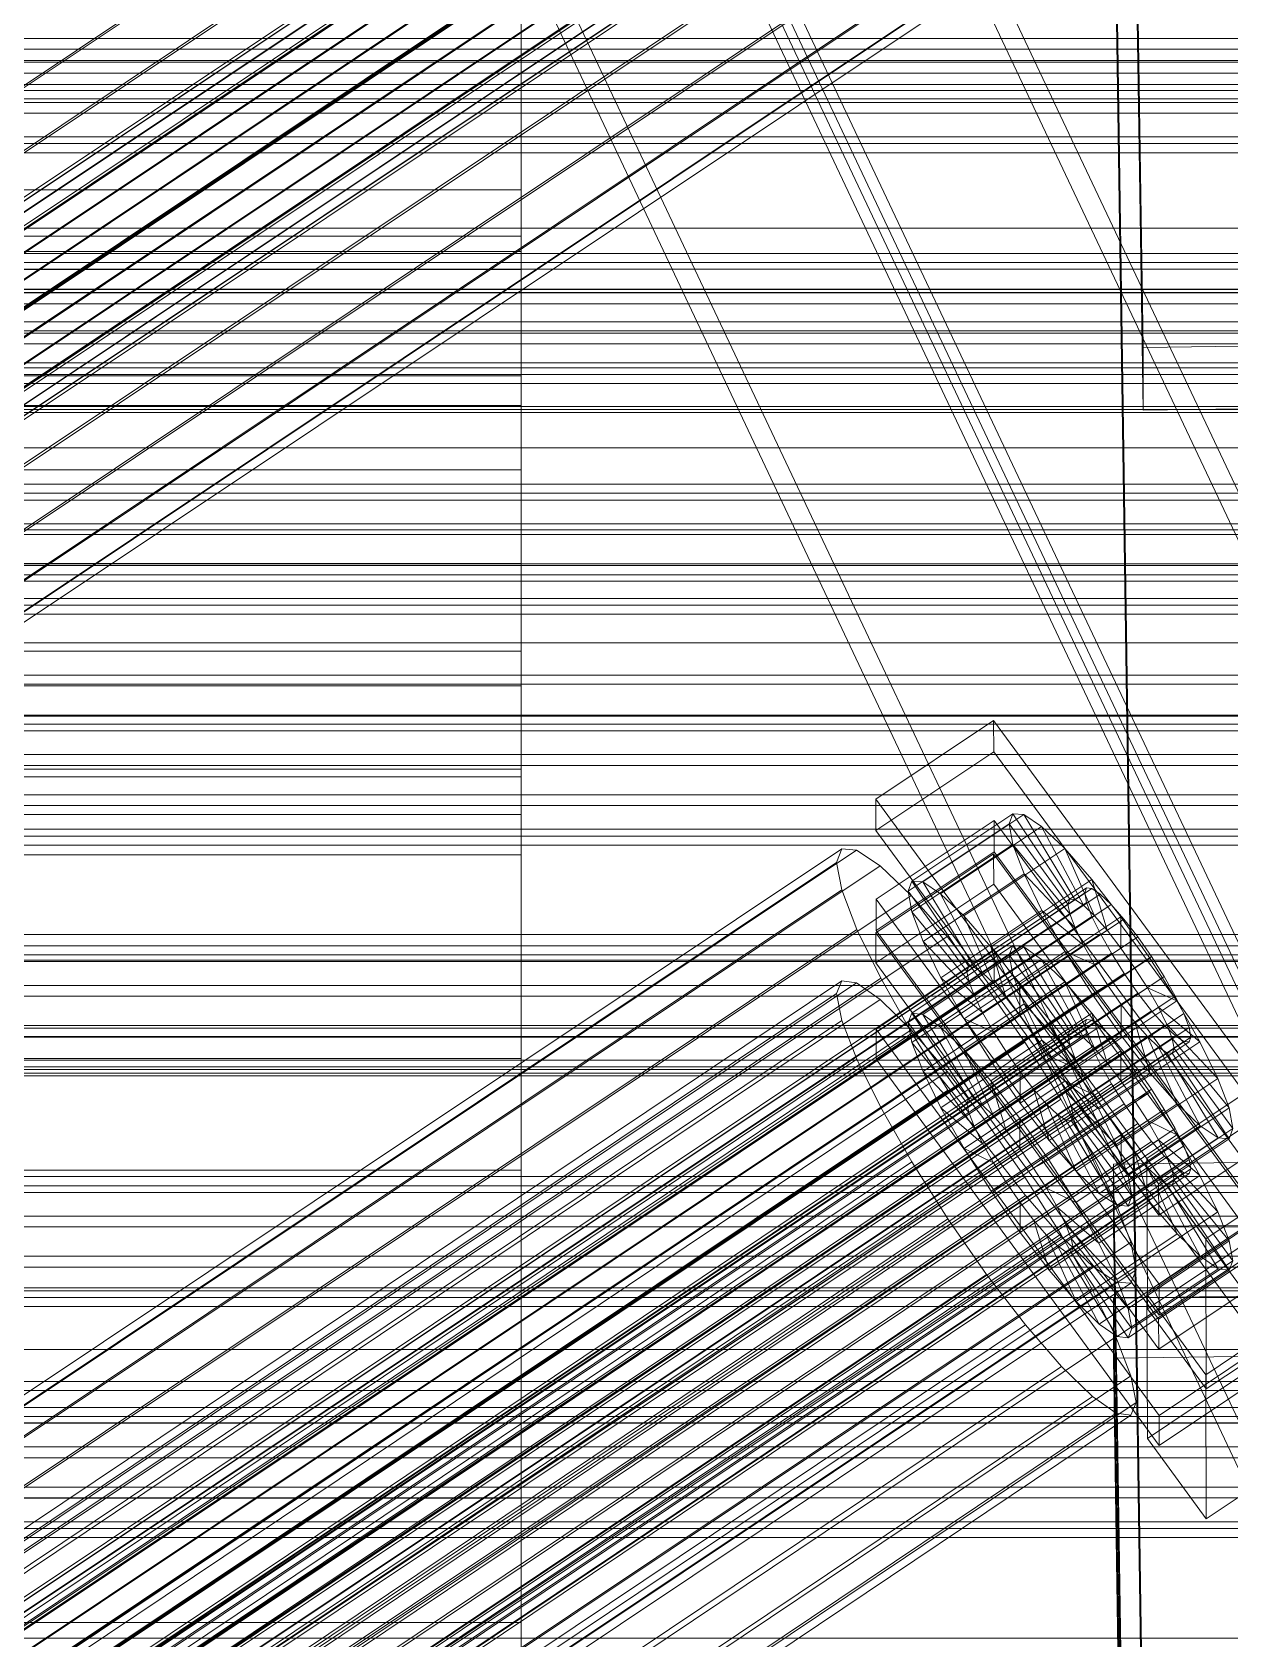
# Model space of a CAD drawing. Header units: millimetres. Extents: x -1970 to 59977, y -65068 to 6837.
# Drawn here: x 252.4 to 369, y -32766 to -32609.7 of the extents above; entities that cross this region are included whole.
import ezdxf

# ---------------------------------------------------------------- set-up
doc = ezdxf.new("R2010")
doc.units = ezdxf.units.MM
for name, color, linetype, lineweight in [('frontal_C01', 7, 'Continuous', 0), ('frontal_C02', 7, 'Continuous', 0), ('frontal_C03', 7, 'Continuous', 0), ('frontal_C03-dry', 7, 'Continuous', 0), ('frontal_tolva', 7, 'Continuous', 0)]:
    doc.layers.add(name, color=color, linetype=linetype, lineweight=lineweight)

msp = doc.modelspace()

# ---------------------------------------------------------------- linework, layer by layer
at = {"layer": 'frontal_C01'}
for p, q in [((360.514, -32640.376), (357.646, -32447.376)), ((360.514, -32646.464), (357.646, -32453.464)), ((141.218, -32699.409), (355.017, -32556.731)), ((141.731, -32699.45), (355.53, -32556.772)), ((141.045, -32699.879), (354.844, -32557.201)), ((141.224, -32700.827), (355.022, -32558.149)), ((142.549, -32699.998), (356.348, -32557.32)), ((143.617, -32701.017), (357.415, -32558.339)), ((153.641, -32680.457), (337.95, -32557.459)), ((141.742, -32702.189), (355.541, -32559.511)), ((144.861, -32702.436), (358.659, -32559.758)), ((142.565, -32703.872), (356.363, -32561.194)), ((359.995, -32561.482), (146.196, -32704.16)), ((148.35, -32683.766), (332.659, -32560.768)), ((157.152, -32684.464), (341.461, -32561.465)), ((143.635, -32705.761), (357.434, -32563.084)), ((147.533, -32706.07), (361.332, -32563.393)), ((144.881, -32707.728), (358.68, -32565.05)), ((148.779, -32708.037), (362.578, -32565.359)), ((150.672, -32688.516), (334.981, -32565.518)), ((345.231, -32566.33), (160.922, -32689.328)), ((146.218, -32709.639), (360.017, -32566.961)), ((149.85, -32709.927), (363.648, -32567.249)), ((147.554, -32711.362), (361.352, -32568.685)), ((150.672, -32711.61), (364.471, -32568.932)), ((148.798, -32712.782), (362.596, -32570.104)), ((151.191, -32712.972), (364.989, -32570.294)), ((153.694, -32693.848), (338.003, -32570.85)), ((149.865, -32713.801), (363.664, -32571.123)), ((150.683, -32714.349), (364.482, -32571.671)), ((151.196, -32714.39), (364.995, -32571.712)), ((151.369, -32713.92), (365.168, -32571.242)), ((164.693, -32694.72), (349.002, -32571.722)), ((157.211, -32699.399), (341.52, -32576.401)), ((168.21, -32700.271), (352.519, -32577.273)), ((160.982, -32704.791), (345.291, -32581.793)), ((171.232, -32705.603), (355.541, -32582.605)), ((360.514, -32776.614), (357.646, -32583.614)), ((164.752, -32709.655), (349.061, -32586.657)), ((173.554, -32710.353), (357.863, -32587.355)), ((360.514, -32782.702), (357.646, -32589.702)), ((168.263, -32713.662), (352.572, -32590.664)), ((175.016, -32714.197), (359.326, -32591.199)), ((300, -32592.444), (300, -32631.039)), ((171.275, -32716.537), (355.584, -32593.539)), ((175.521, -32716.873), (359.83, -32593.875)), ((173.584, -32718.084), (357.893, -32595.086)), ((175.032, -32718.199), (359.341, -32595.201)), ((300, -32643.122), (300, -32607.242)), ((300, -32631.039), (-300, -32631.039)), ((300, -32631.039), (300, -32661.381)), ((-425, -32634.686), (425, -32634.686)), ((378.512, -32640.133), (360.514, -32640.376)), ((360.514, -32640.376), (360.514, -32646.464)), ((300, -32643.122), (-300, -32643.122)), ((300, -32669.925), (300, -32643.122)), ((425, -32646.116), (-425, -32646.116)), ((360.514, -32646.464), (378.512, -32646.221)), ((425, -32650.148), (-425, -32650.148)), ((-425, -32661.579), (425, -32661.579)), ((300, -32661.381), (-300, -32661.381)), ((300, -32661.381), (300, -32681.404)), ((300, -32669.925), (-300, -32669.925)), ((300, -32685.826), (300, -32669.925)), ((334.501, -32684.326), (345.969, -32676.673)), ((345.969, -32676.673), (345.981, -32679.716)), ((345.969, -32676.673), (373.501, -32714.116)), ((345.981, -32679.716), (334.513, -32687.37)), ((373.513, -32717.16), (345.981, -32679.716)), ((300, -32681.404), (-300, -32681.404)), ((300, -32681.404), (300, -32689.741)), ((334.513, -32687.37), (334.501, -32684.326)), ((362.033, -32721.77), (334.501, -32684.326)), ((300, -32685.826), (-300, -32685.826)), ((300, -32689.741), (300, -32685.826)), ((334.539, -32694.066), (346.008, -32686.413)), ((337.64, -32693.291), (347.47, -32686.731)), ((338.005, -32692.3), (347.835, -32685.74)), ((339.088, -32692.386), (348.918, -32685.826)), ((346.008, -32686.413), (346.02, -32689.456)), ((346.008, -32686.413), (373.539, -32723.856)), ((347.835, -32685.74), (347.47, -32686.731)), ((347.47, -32686.731), (353.205, -32694.532)), ((347.47, -32686.731), (347.847, -32688.733)), ((348.918, -32685.826), (347.835, -32685.74)), ((347.835, -32685.74), (353.378, -32694.062)), ((350.645, -32686.983), (348.918, -32685.826)), ((348.918, -32685.826), (353.892, -32694.103)), ((334.513, -32687.37), (362.045, -32724.813)), ((340.816, -32693.543), (350.645, -32686.983)), ((352.899, -32689.134), (350.645, -32686.983)), ((350.645, -32686.983), (354.71, -32694.652)), ((300, -32689.741), (-300, -32689.741)), ((146.872, -32812.158), (331.181, -32689.16)), ((148.32, -32812.273), (332.629, -32689.275)), ((331.181, -32689.16), (330.692, -32690.486)), ((332.629, -32689.275), (331.181, -32689.16)), ((334.938, -32690.822), (332.629, -32689.275)), ((346.02, -32689.456), (334.551, -32697.11)), ((338.017, -32695.293), (347.847, -32688.733)), ((343.069, -32695.694), (352.899, -32689.134)), ((373.551, -32726.9), (346.02, -32689.456)), ((347.847, -32688.733), (353.384, -32695.48)), ((347.847, -32688.733), (348.941, -32691.609)), ((355.525, -32692.131), (352.899, -32689.134)), ((352.899, -32689.134), (355.777, -32695.67)), ((146.383, -32813.484), (330.692, -32690.486)), ((150.629, -32813.82), (334.938, -32690.822)), ((330.692, -32690.486), (331.197, -32693.162)), ((337.95, -32693.697), (334.938, -32690.822)), ((141.218, -32835.647), (355.017, -32692.969)), ((141.731, -32835.688), (355.53, -32693.01)), ((337.64, -32693.291), (338.005, -32692.3)), ((343.549, -32700.622), (338.005, -32692.3)), ((338.005, -32692.3), (339.088, -32692.386)), ((344.062, -32700.663), (339.088, -32692.386)), ((339.088, -32692.386), (340.816, -32693.543)), ((339.111, -32698.169), (348.941, -32691.609)), ((345.695, -32698.691), (355.525, -32692.131)), ((348.941, -32691.609), (353.902, -32696.843)), ((348.941, -32691.609), (350.678, -32695.162)), ((355.017, -32692.969), (354.844, -32693.439)), ((355.53, -32693.01), (355.017, -32692.969)), ((358.345, -32695.77), (355.525, -32692.131)), ((355.525, -32692.131), (357.021, -32697.09)), ((356.348, -32693.558), (355.53, -32693.01)), ((141.045, -32836.117), (354.844, -32693.439)), ((141.224, -32837.065), (355.022, -32694.387)), ((142.549, -32836.236), (356.348, -32693.558)), ((143.617, -32837.255), (357.415, -32694.577)), ((146.887, -32816.16), (331.197, -32693.162)), ((153.641, -32816.695), (337.95, -32693.697)), ((331.197, -32693.162), (332.659, -32697.006)), ((334.551, -32697.11), (334.539, -32694.066)), ((362.071, -32731.51), (334.539, -32694.066)), ((343.376, -32701.092), (337.64, -32693.291)), ((338.017, -32695.293), (337.64, -32693.291)), ((341.461, -32697.704), (337.95, -32693.697)), ((344.88, -32701.211), (340.816, -32693.543)), ((340.816, -32693.543), (343.069, -32695.694)), ((353.205, -32694.532), (343.376, -32701.092)), ((353.378, -32694.062), (343.549, -32700.622)), ((353.892, -32694.103), (344.062, -32700.663)), ((353.205, -32694.532), (353.378, -32694.062)), ((353.384, -32695.48), (353.205, -32694.532)), ((353.378, -32694.062), (353.892, -32694.103)), ((353.892, -32694.103), (354.71, -32694.652)), ((354.844, -32693.439), (355.022, -32694.387)), ((355.022, -32694.387), (355.541, -32695.749)), ((357.415, -32694.577), (356.348, -32693.558)), ((358.659, -32695.996), (357.415, -32694.577)), ((141.742, -32838.427), (355.541, -32695.749)), ((144.861, -32838.674), (358.659, -32695.996)), ((343.554, -32702.04), (338.017, -32695.293)), ((339.111, -32698.169), (338.017, -32695.293)), ((340.848, -32701.722), (350.678, -32695.162)), ((345.947, -32702.23), (343.069, -32695.694)), ((343.069, -32695.694), (345.695, -32698.691)), ((353.384, -32695.48), (343.554, -32702.04)), ((354.71, -32694.652), (344.88, -32701.211)), ((355.777, -32695.67), (345.947, -32702.23)), ((358.345, -32695.77), (348.515, -32702.33)), ((350.678, -32695.162), (354.725, -32698.526)), ((350.678, -32695.162), (352.938, -32699.151)), ((353.902, -32696.843), (353.384, -32695.48)), ((354.71, -32694.652), (355.777, -32695.67)), ((355.541, -32695.749), (356.363, -32697.432)), ((355.777, -32695.67), (357.021, -32697.09)), ((358.357, -32698.814), (358.345, -32695.77)), ((361.166, -32699.803), (358.345, -32695.77)), ((359.995, -32697.72), (358.659, -32695.996)), ((142.565, -32840.11), (356.363, -32697.432)), ((359.995, -32697.72), (146.196, -32840.398)), ((148.35, -32820.004), (332.659, -32697.006)), ((157.152, -32820.702), (341.461, -32697.704)), ((332.659, -32697.006), (334.981, -32701.756)), ((334.551, -32697.11), (362.083, -32734.553)), ((345.231, -32702.568), (341.461, -32697.704)), ((353.902, -32696.843), (344.073, -32703.402)), ((357.021, -32697.09), (347.191, -32703.65)), ((354.725, -32698.526), (353.902, -32696.843)), ((356.363, -32697.432), (357.434, -32699.322)), ((357.021, -32697.09), (358.357, -32698.814)), ((361.332, -32699.631), (359.995, -32697.72)), ((344.073, -32703.402), (339.111, -32698.169)), ((340.848, -32701.722), (339.111, -32698.169)), ((343.108, -32705.71), (352.938, -32699.151)), ((354.725, -32698.526), (344.895, -32705.086)), ((347.191, -32703.65), (345.695, -32698.691)), ((345.695, -32698.691), (348.515, -32702.33)), ((348.527, -32705.373), (358.357, -32698.814)), ((352.938, -32699.151), (355.796, -32700.415)), ((352.938, -32699.151), (355.569, -32703.303)), ((355.796, -32700.415), (354.725, -32698.526)), ((358.357, -32698.814), (359.693, -32700.724)), ((143.635, -32841.999), (357.434, -32699.322)), ((147.533, -32842.308), (361.332, -32699.631)), ((343.549, -32700.622), (343.376, -32701.092)), ((344.062, -32700.663), (343.549, -32700.622)), ((344.88, -32701.211), (344.062, -32700.663)), ((355.796, -32700.415), (345.966, -32706.975)), ((359.693, -32700.724), (349.863, -32707.284)), ((351.336, -32706.363), (361.166, -32699.803)), ((357.042, -32702.382), (355.796, -32700.415)), ((357.434, -32699.322), (358.68, -32701.289)), ((361.166, -32699.803), (359.693, -32700.724)), ((359.693, -32700.724), (360.939, -32702.691)), ((363.797, -32703.955), (361.166, -32699.803)), ((362.578, -32701.598), (361.332, -32699.631)), ((144.881, -32843.966), (358.68, -32701.289)), ((148.779, -32844.275), (362.578, -32701.598)), ((150.672, -32824.754), (334.981, -32701.756)), ((334.981, -32701.756), (338.003, -32707.088)), ((344.895, -32705.086), (340.848, -32701.722)), ((343.108, -32705.71), (340.848, -32701.722)), ((343.376, -32701.092), (343.554, -32702.04)), ((343.554, -32702.04), (344.073, -32703.402)), ((345.947, -32702.23), (344.88, -32701.211)), ((347.191, -32703.65), (345.947, -32702.23)), ((357.042, -32702.382), (347.212, -32708.942)), ((348.515, -32702.33), (348.527, -32705.373)), ((348.515, -32702.33), (351.336, -32706.363)), ((355.569, -32703.303), (357.042, -32702.382)), ((358.378, -32704.292), (357.042, -32702.382)), ((358.68, -32701.289), (360.017, -32703.199)), ((363.648, -32703.487), (362.578, -32701.598)), ((146.218, -32845.877), (360.017, -32703.199)), ((149.85, -32846.165), (363.648, -32703.487)), ((345.231, -32702.568), (160.922, -32825.566)), ((344.073, -32703.402), (344.895, -32705.086)), ((349.002, -32707.96), (345.231, -32702.568)), ((345.739, -32709.863), (355.569, -32703.303)), ((348.527, -32705.373), (347.191, -32703.65)), ((360.939, -32702.691), (351.109, -32709.251)), ((353.967, -32710.515), (363.797, -32703.955)), ((355.569, -32703.303), (358.39, -32707.336)), ((360.017, -32703.199), (361.352, -32704.923)), ((363.797, -32703.955), (360.939, -32702.691)), ((360.939, -32702.691), (362.01, -32704.58)), ((364.471, -32705.17), (363.648, -32703.487)), ((366.057, -32707.944), (363.797, -32703.955)), ((147.554, -32847.601), (361.352, -32704.923)), ((150.672, -32847.848), (364.471, -32705.17)), ((344.895, -32705.086), (345.966, -32706.975)), ((349.863, -32707.284), (348.527, -32705.373)), ((358.378, -32704.292), (348.548, -32710.852)), ((362.01, -32704.58), (352.18, -32711.14)), ((358.39, -32707.336), (358.378, -32704.292)), ((359.714, -32706.016), (358.378, -32704.292)), ((361.352, -32704.923), (362.596, -32706.342)), ((366.057, -32707.944), (362.01, -32704.58)), ((362.01, -32704.58), (362.833, -32706.263)), ((364.989, -32706.532), (364.471, -32705.17)), ((148.798, -32849.02), (362.596, -32706.342)), ((151.191, -32849.21), (364.989, -32706.532)), ((153.694, -32830.086), (338.003, -32707.088)), ((338.003, -32707.088), (341.52, -32712.639)), ((345.966, -32706.975), (343.108, -32705.71)), ((345.739, -32709.863), (343.108, -32705.71)), ((345.966, -32706.975), (347.212, -32708.942)), ((349.863, -32707.284), (351.336, -32706.363)), ((359.714, -32706.016), (349.884, -32712.576)), ((351.336, -32706.363), (353.967, -32710.515)), ((362.833, -32706.263), (353.003, -32712.823)), ((361.21, -32710.975), (359.714, -32706.016)), ((360.958, -32707.436), (359.714, -32706.016)), ((362.596, -32706.342), (363.664, -32707.361)), ((367.794, -32711.497), (362.833, -32706.263)), ((362.833, -32706.263), (363.351, -32707.625)), ((365.168, -32707.48), (364.989, -32706.532)), ((149.865, -32850.039), (363.664, -32707.361)), ((150.683, -32850.587), (364.482, -32707.909)), ((151.196, -32850.628), (364.995, -32707.95)), ((151.369, -32850.158), (365.168, -32707.48)), ((164.693, -32830.958), (349.002, -32707.96)), ((348.56, -32713.896), (358.39, -32707.336)), ((352.519, -32713.511), (349.002, -32707.96)), ((351.109, -32709.251), (349.863, -32707.284)), ((360.958, -32707.436), (351.128, -32713.996)), ((362.025, -32708.454), (352.196, -32715.014)), ((363.351, -32707.625), (353.521, -32714.185)), ((363.53, -32708.574), (353.7, -32715.134)), ((356.228, -32714.504), (366.057, -32707.944)), ((358.39, -32707.336), (361.21, -32710.975)), ((363.836, -32713.972), (360.958, -32707.436)), ((362.025, -32708.454), (360.958, -32707.436)), ((366.09, -32716.123), (362.025, -32708.454)), ((362.843, -32709.003), (362.025, -32708.454)), ((368.888, -32714.373), (363.351, -32707.625)), ((363.351, -32707.625), (363.53, -32708.574)), ((363.53, -32708.574), (363.357, -32709.043)), ((369.265, -32716.374), (363.53, -32708.574)), ((363.664, -32707.361), (364.482, -32707.909)), ((364.482, -32707.909), (364.995, -32707.95)), ((364.995, -32707.95), (365.168, -32707.48)), ((367.794, -32711.497), (366.057, -32707.944)), ((347.212, -32708.942), (345.739, -32709.863)), ((348.56, -32713.896), (345.739, -32709.863)), ((347.212, -32708.942), (348.548, -32710.852)), ((352.18, -32711.14), (351.109, -32709.251)), ((351.109, -32709.251), (353.967, -32710.515)), ((362.843, -32709.003), (353.014, -32715.563)), ((363.357, -32709.043), (353.527, -32715.603)), ((367.817, -32717.28), (362.843, -32709.003)), ((363.357, -32709.043), (362.843, -32709.003)), ((368.9, -32717.366), (363.357, -32709.043)), ((348.548, -32710.852), (348.56, -32713.896)), ((348.548, -32710.852), (349.884, -32712.576)), ((351.38, -32717.535), (361.21, -32710.975)), ((353.003, -32712.823), (352.18, -32711.14)), ((352.18, -32711.14), (356.228, -32714.504)), ((353.967, -32710.515), (356.228, -32714.504)), ((357.964, -32718.057), (367.794, -32711.497)), ((360.882, -32719.296), (372.35, -32711.643)), ((361.21, -32710.975), (363.836, -32713.972)), ((368.888, -32714.373), (367.794, -32711.497)), ((157.211, -32835.637), (341.52, -32712.639)), ((341.52, -32712.639), (345.291, -32718.031)), ((349.884, -32712.576), (351.38, -32717.535)), ((349.884, -32712.576), (351.128, -32713.996)), ((353.521, -32714.185), (353.003, -32712.823)), ((353.003, -32712.823), (357.964, -32718.057)), ((168.21, -32836.509), (352.519, -32713.511)), ((351.38, -32717.535), (348.56, -32713.896)), ((351.128, -32713.996), (354.006, -32720.532)), ((351.128, -32713.996), (352.196, -32715.014)), ((355.541, -32718.843), (352.519, -32713.511)), ((353.7, -32715.134), (353.521, -32714.185)), ((353.521, -32714.185), (359.058, -32720.932)), ((354.006, -32720.532), (363.836, -32713.972)), ((356.228, -32714.504), (357.964, -32718.057)), ((359.058, -32720.932), (368.888, -32714.373)), ((373.501, -32714.116), (362.033, -32721.77)), ((363.836, -32713.972), (366.09, -32716.123)), ((369.265, -32716.374), (368.888, -32714.373)), ((352.196, -32715.014), (356.26, -32722.683)), ((352.196, -32715.014), (353.014, -32715.563)), ((353.014, -32715.563), (357.987, -32723.84)), ((353.014, -32715.563), (353.527, -32715.603)), ((353.527, -32715.603), (353.7, -32715.134)), ((353.527, -32715.603), (359.07, -32723.926)), ((353.7, -32715.134), (359.436, -32722.934)), ((356.26, -32722.683), (366.09, -32716.123)), ((359.436, -32722.934), (369.265, -32716.374)), ((366.09, -32716.123), (367.817, -32717.28)), ((368.9, -32717.366), (369.265, -32716.374)), ((160.982, -32841.029), (345.291, -32718.031)), ((345.291, -32718.031), (349.061, -32722.895)), ((354.006, -32720.532), (351.38, -32717.535)), ((357.964, -32718.057), (359.058, -32720.932)), ((357.987, -32723.84), (367.817, -32717.28)), ((359.07, -32723.926), (368.9, -32717.366)), ((362.045, -32724.813), (373.513, -32717.16)), ((367.817, -32717.28), (368.9, -32717.366)), ((171.232, -32841.841), (355.541, -32718.843)), ((357.863, -32723.593), (355.541, -32718.843)), ((357.646, -32719.852), (375.644, -32719.609)), ((360.939, -32733.906), (360.882, -32719.296)), ((366.618, -32727.097), (360.882, -32719.296)), ((378.086, -32719.444), (366.618, -32727.097)), ((356.26, -32722.683), (354.006, -32720.532)), ((357.646, -32725.94), (357.646, -32719.852)), ((360.514, -32912.852), (357.646, -32719.852)), ((359.058, -32720.932), (359.436, -32722.934)), ((357.987, -32723.84), (356.26, -32722.683)), ((362.033, -32721.77), (362.045, -32724.813)), ((164.752, -32845.894), (349.061, -32722.895)), ((173.554, -32846.591), (357.863, -32723.593)), ((349.061, -32722.895), (352.572, -32726.902)), ((359.326, -32727.437), (357.863, -32723.593)), ((359.07, -32723.926), (357.987, -32723.84)), ((359.436, -32722.934), (359.07, -32723.926)), ((373.539, -32723.856), (362.071, -32731.51)), ((375.644, -32725.697), (357.646, -32725.94)), ((168.263, -32849.9), (352.572, -32726.902)), ((175.016, -32850.435), (359.326, -32727.437)), ((352.572, -32726.902), (355.584, -32729.777)), ((360.514, -32918.94), (357.646, -32725.94)), ((359.83, -32730.113), (359.326, -32727.437)), ((372.408, -32726.253), (360.939, -32733.906)), ((362.083, -32734.553), (373.551, -32726.9)), ((366.618, -32727.097), (366.675, -32741.707)), ((171.275, -32852.775), (355.584, -32729.777)), ((175.521, -32853.112), (359.83, -32730.113)), ((355.584, -32729.777), (357.893, -32731.324)), ((359.341, -32731.439), (359.83, -32730.113)), ((173.584, -32854.323), (357.893, -32731.324)), ((175.032, -32854.437), (359.341, -32731.439)), ((357.893, -32731.324), (359.341, -32731.439)), ((362.071, -32731.51), (362.083, -32734.553)), ((360.939, -32733.906), (366.675, -32741.707)), ((366.675, -32741.707), (378.143, -32734.054))]:
    msp.add_line(p, q, dxfattribs=at)
at = {"layer": 'frontal_C02'}
for p, q in [((299.114, -32504.801), (439.114, -32801.266)), ((439.114, -32805.942), (299.114, -32509.477)), ((420.886, -32809.138), (280.886, -32512.674)), ((420.886, -32813.814), (280.886, -32517.35)), ((299.114, -32548.641), (439.114, -32845.106)), ((439.114, -32849.782), (299.114, -32553.317)), ((420.886, -32852.978), (280.886, -32556.513)), ((420.886, -32857.654), (280.886, -32561.19)), ((300, -32625.048), (-300, -32625.048)), ((300, -32632.799), (300, -32625.048)), ((300, -32625.048), (300, -32629.557)), ((300, -32629.557), (-300, -32629.557)), ((300, -32629.557), (300, -32646.018)), ((300, -32632.799), (-300, -32632.799)), ((300, -32652.28), (300, -32632.799)), ((300, -32646.018), (-300, -32646.018)), ((300, -32646.018), (300, -32673.309)), ((300, -32652.28), (-300, -32652.28)), ((300, -32682.165), (300, -32652.28)), ((300, -32673.309), (-300, -32673.309)), ((300, -32673.309), (300, -32709.571)), ((300, -32682.165), (-300, -32682.165)), ((300, -32720.417), (300, -32682.165)), ((334.501, -32697.346), (345.969, -32689.662)), ((345.969, -32689.662), (345.981, -32692.585)), ((345.969, -32689.662), (373.501, -32727.255)), ((345.981, -32692.585), (334.513, -32700.269)), ((373.513, -32730.178), (345.981, -32692.585)), ((334.513, -32700.269), (334.501, -32697.346)), ((362.033, -32734.939), (334.501, -32697.346)), ((334.539, -32706.698), (346.008, -32699.015)), ((338.005, -32705.137), (347.835, -32698.551)), ((339.088, -32705.284), (348.918, -32698.699)), ((346.008, -32699.015), (346.02, -32701.938)), ((346.008, -32699.015), (373.539, -32736.608)), ((347.835, -32698.551), (347.47, -32699.482)), ((348.918, -32698.699), (347.835, -32698.551)), ((347.835, -32698.551), (353.378, -32706.873)), ((350.645, -32699.913), (348.918, -32698.699)), ((348.918, -32698.699), (353.892, -32706.943)), ((334.513, -32700.269), (362.045, -32737.861)), ((337.64, -32706.067), (347.47, -32699.482)), ((340.816, -32706.499), (350.645, -32699.913)), ((347.47, -32699.482), (353.205, -32707.313)), ((347.47, -32699.482), (347.847, -32701.426)), ((352.899, -32702.113), (350.645, -32699.913)), ((350.645, -32699.913), (354.71, -32707.518)), ((146.872, -32825.491), (331.181, -32702.007)), ((148.32, -32825.688), (332.629, -32702.204)), ((331.181, -32702.007), (330.692, -32703.25)), ((332.629, -32702.204), (331.181, -32702.007)), ((334.938, -32703.827), (332.629, -32702.204)), ((346.02, -32701.938), (334.551, -32709.621)), ((338.017, -32708.012), (347.847, -32701.426)), ((343.069, -32708.699), (352.899, -32702.113)), ((373.551, -32739.53), (346.02, -32701.938)), ((347.847, -32701.426), (353.384, -32708.234)), ((347.847, -32701.426), (348.941, -32704.252)), ((355.525, -32705.147), (352.899, -32702.113)), ((352.899, -32702.113), (355.777, -32708.56)), ((146.383, -32826.734), (330.692, -32703.25)), ((150.629, -32827.311), (334.938, -32703.827)), ((330.692, -32703.25), (331.197, -32705.849)), ((337.95, -32706.768), (334.938, -32703.827)), ((337.64, -32706.067), (338.005, -32705.137)), ((343.549, -32713.459), (338.005, -32705.137)), ((338.005, -32705.137), (339.088, -32705.284)), ((344.062, -32713.528), (339.088, -32705.284)), ((339.088, -32705.284), (340.816, -32706.499)), ((339.111, -32710.837), (348.941, -32704.252)), ((345.695, -32711.733), (355.525, -32705.147)), ((348.941, -32704.252), (353.902, -32709.573)), ((348.941, -32704.252), (350.678, -32707.767)), ((358.345, -32708.809), (355.525, -32705.147)), ((355.525, -32705.147), (357.021, -32709.997)), ((141.045, -32849.457), (354.844, -32706.216)), ((141.218, -32849.017), (355.017, -32705.775)), ((141.731, -32849.086), (355.53, -32705.845)), ((142.549, -32849.662), (356.348, -32706.42)), ((146.887, -32829.333), (331.197, -32705.849)), ((153.641, -32830.252), (337.95, -32706.768)), ((331.197, -32705.849), (332.659, -32709.627)), ((334.551, -32709.621), (334.539, -32706.698)), ((362.071, -32744.291), (334.539, -32706.698)), ((343.376, -32713.899), (337.64, -32706.067)), ((338.017, -32708.012), (337.64, -32706.067)), ((341.461, -32710.824), (337.95, -32706.768)), ((344.88, -32714.104), (340.816, -32706.499)), ((340.816, -32706.499), (343.069, -32708.699)), ((353.378, -32706.873), (343.549, -32713.459)), ((353.892, -32706.943), (344.062, -32713.528)), ((353.205, -32707.313), (353.378, -32706.873)), ((353.378, -32706.873), (353.892, -32706.943)), ((353.892, -32706.943), (354.71, -32707.518)), ((355.017, -32705.775), (354.844, -32706.216)), ((354.844, -32706.216), (355.022, -32707.137)), ((355.53, -32705.845), (355.017, -32705.775)), ((356.348, -32706.42), (355.53, -32705.845)), ((357.415, -32707.462), (356.348, -32706.42)), ((141.224, -32850.378), (355.022, -32707.137)), ((141.742, -32851.717), (355.541, -32708.475)), ((143.617, -32850.704), (357.415, -32707.462)), ((343.554, -32714.82), (338.017, -32708.012)), ((339.111, -32710.837), (338.017, -32708.012)), ((340.848, -32714.352), (350.678, -32707.767)), ((353.205, -32707.313), (343.376, -32713.899)), ((353.384, -32708.234), (343.554, -32714.82)), ((354.71, -32707.518), (344.88, -32714.104)), ((355.777, -32708.56), (345.947, -32715.146)), ((350.678, -32707.767), (354.725, -32711.238)), ((350.678, -32707.767), (352.938, -32711.731)), ((353.384, -32708.234), (353.205, -32707.313)), ((353.902, -32709.573), (353.384, -32708.234)), ((354.71, -32707.518), (355.777, -32708.56)), ((355.022, -32707.137), (355.541, -32708.475)), ((355.541, -32708.475), (356.363, -32710.14)), ((355.777, -32708.56), (357.021, -32709.997)), ((358.659, -32708.899), (357.415, -32707.462)), ((300, -32709.571), (-300, -32709.571)), ((142.565, -32853.382), (356.363, -32710.14)), ((144.861, -32852.141), (358.659, -32708.899)), ((148.35, -32833.111), (332.659, -32709.627)), ((300, -32709.571), (300, -32752.331)), ((332.659, -32709.627), (334.981, -32714.326)), ((334.551, -32709.621), (362.083, -32747.214)), ((345.947, -32715.146), (343.069, -32708.699)), ((343.069, -32708.699), (345.695, -32711.733)), ((353.902, -32709.573), (344.073, -32716.159)), ((357.021, -32709.997), (347.191, -32716.583)), ((358.345, -32708.809), (348.515, -32715.395)), ((354.725, -32711.238), (353.902, -32709.573)), ((356.363, -32710.14), (357.434, -32712.018)), ((357.021, -32709.997), (358.357, -32711.732)), ((358.357, -32711.732), (358.345, -32708.809)), ((361.166, -32712.85), (358.345, -32708.809)), ((359.995, -32710.634), (358.659, -32708.899)), ((359.995, -32710.634), (146.196, -32853.875)), ((157.152, -32834.308), (341.461, -32710.824)), ((344.073, -32716.159), (339.111, -32710.837)), ((340.848, -32714.352), (339.111, -32710.837)), ((345.231, -32715.72), (341.461, -32710.824)), ((343.108, -32718.317), (352.938, -32711.731)), ((354.725, -32711.238), (344.895, -32717.824)), ((347.191, -32716.583), (345.695, -32711.733)), ((345.695, -32711.733), (348.515, -32715.395)), ((348.527, -32718.317), (358.357, -32711.732)), ((352.938, -32711.731), (355.796, -32713.116)), ((352.938, -32711.731), (355.569, -32715.875)), ((355.796, -32713.116), (354.725, -32711.238)), ((358.357, -32711.732), (359.693, -32713.646)), ((361.332, -32712.548), (359.995, -32710.634)), ((143.635, -32855.26), (357.434, -32712.018)), ((147.533, -32855.789), (361.332, -32712.548)), ((355.796, -32713.116), (345.966, -32719.702)), ((351.336, -32719.435), (361.166, -32712.85)), ((357.042, -32715.078), (355.796, -32713.116)), ((357.434, -32712.018), (358.68, -32713.981)), ((361.166, -32712.85), (359.693, -32713.646)), ((363.797, -32716.993), (361.166, -32712.85)), ((362.578, -32714.511), (361.332, -32712.548)), ((144.881, -32857.222), (358.68, -32713.981)), ((148.779, -32857.752), (362.578, -32714.511)), ((150.672, -32837.81), (334.981, -32714.326)), ((334.981, -32714.326), (338.003, -32719.626)), ((344.895, -32717.824), (340.848, -32714.352)), ((343.108, -32718.317), (340.848, -32714.352)), ((343.549, -32713.459), (343.376, -32713.899)), ((343.376, -32713.899), (343.554, -32714.82)), ((344.062, -32713.528), (343.549, -32713.459)), ((343.554, -32714.82), (344.073, -32716.159)), ((344.88, -32714.104), (344.062, -32713.528)), ((345.947, -32715.146), (344.88, -32714.104)), ((359.693, -32713.646), (349.863, -32720.231)), ((358.68, -32713.981), (360.017, -32715.895)), ((359.693, -32713.646), (360.939, -32715.608)), ((363.648, -32716.389), (362.578, -32714.511)), ((146.218, -32859.136), (360.017, -32715.895)), ((149.85, -32859.63), (363.648, -32716.389)), ((345.231, -32715.72), (160.922, -32839.204)), ((344.073, -32716.159), (344.895, -32717.824)), ((349.002, -32721.121), (345.231, -32715.72)), ((345.739, -32722.46), (355.569, -32715.875)), ((347.191, -32716.583), (345.947, -32715.146)), ((357.042, -32715.078), (347.212, -32721.664)), ((348.515, -32715.395), (348.527, -32718.317)), ((348.515, -32715.395), (351.336, -32719.435)), ((360.939, -32715.608), (351.109, -32722.194)), ((355.569, -32715.875), (357.042, -32715.078)), ((355.569, -32715.875), (358.39, -32719.915)), ((358.378, -32716.992), (357.042, -32715.078)), ((360.017, -32715.895), (361.352, -32717.63)), ((363.797, -32716.993), (360.939, -32715.608)), ((360.939, -32715.608), (362.01, -32717.486)), ((364.471, -32718.054), (363.648, -32716.389)), ((147.554, -32860.871), (361.352, -32717.63)), ((150.672, -32861.295), (364.471, -32718.054)), ((344.895, -32717.824), (345.966, -32719.702)), ((348.527, -32718.317), (347.191, -32716.583)), ((358.378, -32716.992), (348.548, -32723.578)), ((362.01, -32717.486), (352.18, -32724.072)), ((353.967, -32723.579), (363.797, -32716.993)), ((358.39, -32719.915), (358.378, -32716.992)), ((359.714, -32718.727), (358.378, -32716.992)), ((361.352, -32717.63), (362.596, -32719.067)), ((366.057, -32720.958), (362.01, -32717.486)), ((362.01, -32717.486), (362.833, -32719.151)), ((366.057, -32720.958), (363.797, -32716.993)), ((364.989, -32719.392), (364.471, -32718.054)), ((148.798, -32862.308), (362.596, -32719.067)), ((151.191, -32862.634), (364.989, -32719.392)), ((153.694, -32843.11), (338.003, -32719.626)), ((338.003, -32719.626), (341.52, -32725.165)), ((345.966, -32719.702), (343.108, -32718.317)), ((345.739, -32722.46), (343.108, -32718.317)), ((349.863, -32720.231), (348.527, -32718.317)), ((349.863, -32720.231), (351.336, -32719.435)), ((359.714, -32718.727), (349.884, -32725.313)), ((351.336, -32719.435), (353.967, -32723.579)), ((362.833, -32719.151), (353.003, -32725.737)), ((361.21, -32723.577), (359.714, -32718.727)), ((360.958, -32720.164), (359.714, -32718.727)), ((362.596, -32719.067), (363.664, -32720.109)), ((367.794, -32724.472), (362.833, -32719.151)), ((362.833, -32719.151), (363.351, -32720.49)), ((365.168, -32720.313), (364.989, -32719.392)), ((300, -32720.417), (-300, -32720.417)), ((149.865, -32863.35), (363.664, -32720.109)), ((150.683, -32863.925), (364.482, -32720.684)), ((151.196, -32863.995), (364.995, -32720.754)), ((151.369, -32863.555), (365.168, -32720.313)), ((164.693, -32844.605), (349.002, -32721.121)), ((300, -32764.429), (300, -32720.417)), ((345.966, -32719.702), (347.212, -32721.664)), ((348.56, -32726.501), (358.39, -32719.915)), ((352.519, -32726.661), (349.002, -32721.121)), ((351.109, -32722.194), (349.863, -32720.231)), ((360.958, -32720.164), (351.128, -32726.75)), ((363.351, -32720.49), (353.521, -32727.076)), ((356.228, -32727.543), (366.057, -32720.958)), ((358.39, -32719.915), (361.21, -32723.577)), ((363.836, -32726.611), (360.958, -32720.164)), ((362.025, -32721.206), (360.958, -32720.164)), ((368.888, -32727.298), (363.351, -32720.49)), ((363.351, -32720.49), (363.53, -32721.411)), ((363.664, -32720.109), (364.482, -32720.684)), ((364.482, -32720.684), (364.995, -32720.754)), ((364.995, -32720.754), (365.168, -32720.313)), ((367.794, -32724.472), (366.057, -32720.958)), ((347.212, -32721.664), (345.739, -32722.46)), ((348.56, -32726.501), (345.739, -32722.46)), ((347.212, -32721.664), (348.548, -32723.578)), ((352.18, -32724.072), (351.109, -32722.194)), ((351.109, -32722.194), (353.967, -32723.579)), ((362.025, -32721.206), (352.196, -32727.792)), ((362.843, -32721.782), (353.014, -32728.367)), ((363.357, -32721.851), (353.527, -32728.437)), ((363.53, -32721.411), (353.7, -32727.997)), ((366.09, -32728.811), (362.025, -32721.206)), ((362.843, -32721.782), (362.025, -32721.206)), ((367.817, -32730.026), (362.843, -32721.782)), ((363.357, -32721.851), (362.843, -32721.782)), ((363.53, -32721.411), (363.357, -32721.851)), ((368.9, -32730.173), (363.357, -32721.851)), ((369.265, -32729.243), (363.53, -32721.411)), ((348.548, -32723.578), (348.56, -32726.501)), ((348.548, -32723.578), (349.884, -32725.313)), ((351.38, -32730.163), (361.21, -32723.577)), ((353.003, -32725.737), (352.18, -32724.072)), ((352.18, -32724.072), (356.228, -32727.543)), ((353.967, -32723.579), (356.228, -32727.543)), ((361.21, -32723.577), (363.836, -32726.611)), ((157.211, -32848.649), (341.52, -32725.165)), ((341.52, -32725.165), (345.291, -32730.567)), ((349.884, -32725.313), (351.38, -32730.163)), ((349.884, -32725.313), (351.128, -32726.75)), ((353.521, -32727.076), (353.003, -32725.737)), ((353.003, -32725.737), (357.964, -32731.058)), ((357.964, -32731.058), (367.794, -32724.472)), ((360.882, -32732.496), (372.35, -32724.812)), ((368.888, -32727.298), (367.794, -32724.472)), ((168.21, -32850.145), (352.519, -32726.661)), ((351.38, -32730.163), (348.56, -32726.501)), ((351.128, -32726.75), (354.006, -32733.197)), ((351.128, -32726.75), (352.196, -32727.792)), ((355.541, -32731.96), (352.519, -32726.661)), ((353.7, -32727.997), (353.521, -32727.076)), ((353.521, -32727.076), (359.058, -32733.884)), ((354.006, -32733.197), (363.836, -32726.611)), ((359.058, -32733.884), (368.888, -32727.298)), ((373.501, -32727.255), (362.033, -32734.939)), ((363.836, -32726.611), (366.09, -32728.811)), ((369.265, -32729.243), (368.888, -32727.298)), ((352.196, -32727.792), (356.26, -32735.397)), ((352.196, -32727.792), (353.014, -32728.367)), ((353.014, -32728.367), (357.987, -32736.611)), ((353.014, -32728.367), (353.527, -32728.437)), ((353.527, -32728.437), (353.7, -32727.997)), ((353.527, -32728.437), (359.07, -32736.759)), ((353.7, -32727.997), (359.436, -32735.828)), ((356.228, -32727.543), (357.964, -32731.058)), ((356.26, -32735.397), (366.09, -32728.811)), ((366.09, -32728.811), (367.817, -32730.026)), ((160.982, -32854.051), (345.291, -32730.567)), ((345.291, -32730.567), (349.061, -32735.462)), ((354.006, -32733.197), (351.38, -32730.163)), ((357.987, -32736.611), (367.817, -32730.026)), ((359.07, -32736.759), (368.9, -32730.173)), ((359.436, -32735.828), (369.265, -32729.243)), ((362.045, -32737.861), (373.513, -32730.178)), ((367.817, -32730.026), (368.9, -32730.173)), ((368.9, -32730.173), (369.265, -32729.243)), ((171.232, -32855.444), (355.541, -32731.96)), ((357.863, -32736.659), (355.541, -32731.96)), ((357.964, -32731.058), (359.058, -32733.884)), ((356.26, -32735.397), (354.006, -32733.197)), ((357.646, -32732.867), (375.644, -32732.624)), ((357.646, -32738.713), (357.646, -32732.867)), ((360.514, -32926.634), (357.646, -32732.867)), ((360.939, -32746.524), (360.882, -32732.496)), ((366.618, -32740.327), (360.882, -32732.496)), ((378.086, -32732.644), (366.618, -32740.327)), ((359.058, -32733.884), (359.436, -32735.828)), ((362.033, -32734.939), (362.045, -32737.861)), ((164.752, -32858.946), (349.061, -32735.462)), ((173.554, -32860.143), (357.863, -32736.659)), ((349.061, -32735.462), (352.572, -32739.519)), ((357.987, -32736.611), (356.26, -32735.397)), ((359.326, -32740.437), (357.863, -32736.659)), ((359.07, -32736.759), (357.987, -32736.611)), ((359.436, -32735.828), (359.07, -32736.759)), ((373.539, -32736.608), (362.071, -32744.291)), ((168.263, -32863.003), (352.572, -32739.519)), ((352.572, -32739.519), (355.584, -32742.459)), ((375.644, -32738.469), (357.646, -32738.713)), ((360.514, -32932.48), (357.646, -32738.713)), ((372.408, -32738.841), (360.939, -32746.524)), ((362.083, -32747.214), (373.551, -32739.53)), ((175.016, -32863.921), (359.326, -32740.437)), ((359.83, -32743.036), (359.326, -32740.437)), ((366.618, -32740.327), (366.675, -32754.356)), ((171.275, -32865.943), (355.584, -32742.459)), ((175.521, -32866.52), (359.83, -32743.036)), ((355.584, -32742.459), (357.893, -32744.083)), ((359.341, -32744.28), (359.83, -32743.036)), ((173.584, -32867.567), (357.893, -32744.083)), ((175.032, -32867.764), (359.341, -32744.28)), ((357.893, -32744.083), (359.341, -32744.28)), ((362.071, -32744.291), (362.083, -32747.214)), ((360.939, -32746.524), (366.675, -32754.356)), ((366.675, -32754.356), (378.143, -32746.673)), ((-300, -32752.331), (300, -32752.331)), ((300, -32752.331), (300, -32798.677)), ((300, -32764.429), (-300, -32764.429)), ((300, -32811.201), (300, -32764.429))]:
    msp.add_line(p, q, dxfattribs=at)
at = {"layer": 'frontal_C03'}
for p, q in [((1250, -32610.305), (-1250, -32610.305)), ((-1250, -32611.334), (1250, -32611.334)), ((-1250, -32612.463), (1250, -32612.463)), ((1250, -32612.613), (-1250, -32612.613)), ((-1250, -32613.67), (1250, -32613.67)), ((-1250, -32614.801), (1250, -32614.801)), ((-1250, -32615.386), (1250, -32615.386)), ((-1250, -32616.183), (1250, -32616.183)), ((1250, -32616.522), (-1250, -32616.522)), ((1250, -32617.579), (-1250, -32617.579)), ((1250, -32619.887), (-1250, -32619.887)), ((1250, -32620.54), (-1250, -32620.54)), ((1250, -32621.422), (-1250, -32621.422)), ((1250, -32631.228), (-1250, -32631.228)), ((1250, -32632.109), (-1250, -32632.109)), ((1250, -32632.763), (-1250, -32632.763)), ((-1500, -32635.017), (1500, -32635.017)), ((1250, -32635.07), (-1250, -32635.07)), ((-1250, -32636.128), (1250, -32636.128)), ((1250, -32638.98), (-1250, -32638.98)), ((1250, -32640.037), (-1250, -32640.037)), ((1250, -32642.345), (-1250, -32642.345)), ((1250, -32642.998), (-1250, -32642.998)), ((1250, -32643.879), (-1250, -32643.879)), ((1500, -32646.426), (-1500, -32646.426)), ((1500, -32646.711), (-1500, -32646.711)), ((1250, -32653.686), (-1250, -32653.686)), ((1250, -32654.567), (-1250, -32654.567)), ((1250, -32655.221), (-1250, -32655.221)), ((-1500, -32658.119), (1500, -32658.119)), ((1250, -32657.528), (-1250, -32657.528)), ((-1250, -32658.585), (1250, -32658.585)), ((1250, -32661.437), (-1250, -32661.437)), ((1250, -32662.495), (-1250, -32662.495)), ((1250, -32664.802), (-1250, -32664.802)), ((1250, -32665.456), (-1250, -32665.456)), ((1250, -32666.337), (-1250, -32666.337)), ((1250, -32676.143), (-1250, -32676.143)), ((1250, -32677.025), (-1250, -32677.025)), ((1250, -32677.678), (-1250, -32677.678)), ((1250, -32679.986), (-1250, -32679.986)), ((-1250, -32681.043), (1250, -32681.043)), ((1250, -32683.895), (-1250, -32683.895)), ((1250, -32684.952), (-1250, -32684.952)), ((1250, -32687.26), (-1250, -32687.26)), ((1250, -32687.913), (-1250, -32687.913)), ((1250, -32688.795), (-1250, -32688.795)), ((1250, -32698.601), (-1250, -32698.601)), ((1250, -32699.482), (-1250, -32699.482)), ((1250, -32700.136), (-1250, -32700.136)), ((1250, -32702.443), (-1250, -32702.443)), ((-1250, -32703.501), (1250, -32703.501)), ((1250, -32706.353), (-1250, -32706.353)), ((1250, -32707.41), (-1250, -32707.41)), ((1250, -32709.717), (-1250, -32709.717)), ((1250, -32710.371), (-1250, -32710.371)), ((1250, -32711.252), (-1250, -32711.252)), ((1250, -32721.059), (-1250, -32721.059)), ((1250, -32721.94), (-1250, -32721.94)), ((1250, -32722.593), (-1250, -32722.593)), ((1250, -32724.901), (-1250, -32724.901)), ((-1250, -32725.958), (1250, -32725.958)), ((1250, -32728.81), (-1250, -32728.81)), ((1250, -32729.868), (-1250, -32729.868)), ((1250, -32732.175), (-1250, -32732.175)), ((1250, -32732.828), (-1250, -32732.828)), ((1250, -32733.71), (-1250, -32733.71)), ((1250, -32743.516), (-1250, -32743.516)), ((1250, -32744.398), (-1250, -32744.398)), ((1250, -32745.051), (-1250, -32745.051)), ((1250, -32747.358), (-1250, -32747.358)), ((-1250, -32748.416), (1250, -32748.416)), ((1250, -32751.268), (-1250, -32751.268)), ((1250, -32752.325), (-1250, -32752.325)), ((1250, -32754.633), (-1250, -32754.633)), ((1250, -32755.286), (-1250, -32755.286)), ((1250, -32756.167), (-1250, -32756.167)), ((1250, -32765.974), (-1250, -32765.974))]:
    msp.add_line(p, q, dxfattribs=at)
at = {"layer": 'frontal_C03-dry'}
for p, q in [((-1250, -32628.75), (1250, -32628.75)), ((1250, -32634.75), (-1250, -32634.75)), ((1290, -32637.875), (-1290, -32637.875)), ((1250, -32638.75), (-1250, -32638.75)), ((-1290, -32641.875), (1290, -32641.875)), ((-1250, -32663.125), (1250, -32663.125)), ((1250, -32669.125), (-1250, -32669.125)), ((1290, -32672.25), (-1290, -32672.25)), ((1250, -32673.125), (-1250, -32673.125)), ((-1290, -32676.25), (1290, -32676.25)), ((-1250, -32697.5), (1250, -32697.5)), ((1250, -32703.5), (-1250, -32703.5)), ((1290, -32706.625), (-1290, -32706.625)), ((1250, -32707.5), (-1250, -32707.5)), ((-1290, -32710.625), (1290, -32710.625)), ((-1250, -32731.875), (1250, -32731.875)), ((1250, -32737.875), (-1250, -32737.875)), ((1290, -32741), (-1290, -32741)), ((1250, -32741.875), (-1250, -32741.875)), ((-1290, -32745), (1290, -32745))]:
    msp.add_line(p, q, dxfattribs=at)
at = {"layer": 'frontal_tolva'}
for p, q in [((-1821.5, -32700), (1821.5, -32700)), ((-1725, -32700), (1725, -32700)), ((-1821.5, -32711), (1821.5, -32711))]:
    msp.add_line(p, q, dxfattribs=at)

doc.saveas('drawing.dxf')
